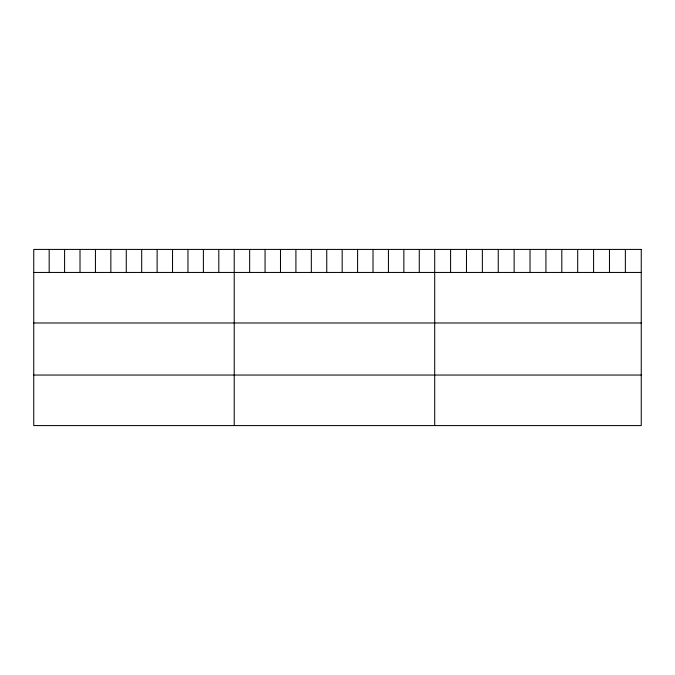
<?xml version="1.0" encoding="UTF-8"?>
<svg xmlns="http://www.w3.org/2000/svg" width="675" height="675" viewBox="0 0 675 675"><rect width="100%" height="100%" fill="white"/><g stroke="black" fill="none" stroke-linecap="round" stroke-linejoin="round"><path stroke-width="1.01" d="M33.75 272.447L641.25 272.447M33.75 322.979L641.25 322.979M33.75 375.047L641.25 375.047M625.362 249.421L625.362 272.447M609.474 249.421L609.474 272.447M593.587 249.421L593.587 272.447M577.699 249.421L577.699 272.447M561.811 249.421L561.811 272.447M545.923 249.421L545.923 272.447M530.027 249.421L530.027 272.447M514.139 249.421L514.139 272.447M498.251 249.421L498.251 272.447M482.363 249.421L482.363 272.447M466.476 249.421L466.476 272.447M450.588 249.421L450.588 272.447M434.7 249.421L434.7 425.579M419.276 249.421L419.276 272.447M403.861 249.421L403.861 272.447M388.437 249.421L388.437 272.447M373.013 249.421L373.013 272.447M357.598 249.421L357.598 272.447M342.174 249.421L342.174 272.447M326.751 249.421L326.751 272.447M311.327 249.421L311.327 272.447M295.912 249.421L295.912 272.447M280.488 249.421L280.488 272.447M265.064 249.421L265.064 272.447M249.649 249.421L249.649 272.447M234.225 249.421L234.225 425.579M218.801 249.421L218.801 272.447M203.386 249.421L203.386 272.447M187.962 249.421L187.962 272.447M172.538 249.421L172.538 272.447M157.123 249.421L157.123 272.447M141.699 249.421L141.699 272.447M126.276 249.421L126.276 272.447M110.852 249.421L110.852 272.447M95.437 249.421L95.437 272.447M80.013 249.421L80.013 272.447M64.589 249.421L64.589 272.447M49.174 249.421L49.174 272.447M641.25 249.421L33.75 249.421L33.75 425.579L641.25 425.579L641.25 249.421"/></g></svg>
